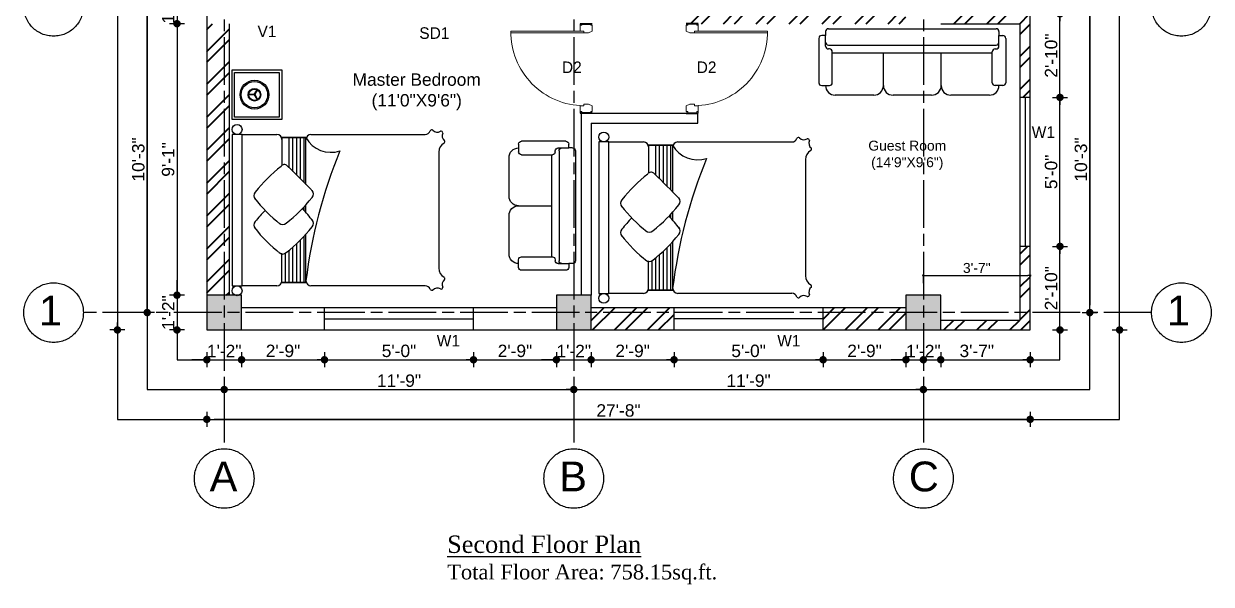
# Model space of a CAD drawing. Header units: inches. Extents: x 115570 to 265311, y 61168 to 314550.
# Drawn here: x 143746.1 to 144224.2, y 71248.5 to 71474.3 of the extents above; entities that cross this region are included whole.
import ezdxf

# ---------------------------------------------------------------- set-up
doc = ezdxf.new("R2010")
doc.units = ezdxf.units.IN
doc.header["$MEASUREMENT"] = 0
doc.linetypes.add('ACAD_ISO08W100', pattern=[36, 24, -3, 6, -3])
doc.layers.get('0').update_dxf_attribs({"lineweight": 25})
doc.layers.add('0 wall', color=7, linetype='Continuous', lineweight=40)
doc.layers.add('hatch', color=9, linetype='Continuous', lineweight=9)
doc.layers.add('0_center line', color=4, linetype='ACAD_ISO08W100', transparency=0.5)
doc.layers.add('doors and windows', color=240, linetype='Continuous')
doc.styles.add('arial.', font='arial.ttf')
doc.styles.add('bimal', font='comic.ttf')
doc.styles.get("Standard").update_dxf_attribs({"font": 'arial.ttf'})
doc.dimstyles.new('boundary wall dimension line', dxfattribs={"dimscale": 0, "dimtxt": 4, "dimasz": 1, "dimexe": 0.5, "dimexo": 3, "dimgap": 1, "dimtad": 1, "dimdec": 0, "dimrnd": 0.25, "dimzin": 3, "dimdsep": 46, "dimlunit": 4, "dimtxsty": 'arial.', "dimblk": 'DOT', "dimcen": 3, "dimdle": 6, "dimclrd": 4, "dimclre": 256, "dimclrt": 7, "dimazin": 0, "dimtfac": 1, "dimtdec": 0, "dimtix": 1, "dimtmove": 2, "dimatfit": 3, "dimfxl": 3, "dimfxlon": 1, "dimtolj": 1, "dimtzin": 0, "dimlwd": -1, "dimlwe": -1, "dimarcsym": 0})
doc.dimstyles.new('interior dimension', dxfattribs={"dimscale": 0, "dimtxt": 5, "dimasz": 3, "dimexe": 3, "dimexo": 3, "dimgap": 1, "dimtad": 1, "dimdec": 0, "dimrnd": 0.25, "dimzin": 3, "dimdsep": 46, "dimlunit": 4, "dimtxsty": 'arial.', "dimblk": 'DOT', "dimcen": 3, "dimdle": 6, "dimclrd": 4, "dimclre": 256, "dimclrt": 7, "dimazin": 0, "dimtfac": 1, "dimtdec": 0, "dimtix": 1, "dimtmove": 2, "dimatfit": 3, "dimfxl": 3, "dimfxlon": 1, "dimtolj": 1, "dimtzin": 0, "dimlwd": -1, "dimlwe": -1, "dimarcsym": 0})

# ---------------------------------------------------------------- blocks, each defined once
blk = doc.blocks.new('d2')
at = {"layer": '0 wall'}
for p, q in [((0, 4), (0, 0)), ((30, 0), (30, 4))]:
    blk.add_line(p, q, dxfattribs=at)
at = {"layer": 'hatch', "color": 8}
for p, q in [((2.5, 4), (2.5, 27.25)), ((3, 2.75), (3, 27.25)), ((2.5, 4), (0, 4)), ((0.5, 4), (0.5, 3.5)), ((2.5, 4), (2.5, 2.75)), ((27.5, 4), (27.5, 2.75)), ((27.5, 4), (30, 4)), ((29.5, 4), (29.5, 3.5)), ((0.5, 3.5), (0, 3.5)), ((0.5, 0.5), (0, 0.5)), ((0.5, 0.5), (0.5, 0)), ((2.5, 0), (0.5, 0)), ((3, 2.75), (2.5, 2.75)), ((2.5, 0), (3, 1.25)), ((3, 2.75), (3, 1.25)), ((27, 2.75), (27.5, 2.75)), ((27, 2.75), (27, 1.25)), ((27.5, 0), (27, 1.25)), ((27.5, 0), (29.5, 0)), ((29.5, 3.5), (30, 3.5)), ((29.5, 0.5), (30, 0.5)), ((29.5, 0.5), (29.5, 0))]:
    blk.add_line(p, q, dxfattribs=at)
blk.add_arc((2.91, 2.66), 24.59, 0.2201, 90.9446, dxfattribs=at)
blk = doc.blocks.new('A$C02A636C4')
for p, q in [((0.068, 0.601), (0.029, 0.601)), ((0.068, 0.64), (0.068, 0.601)), ((0.068, 0.533), (0.068, 0.601)), ((1.203, 0.669), (0.097, 0.669)), ((1.232, 0.64), (1.232, 0.601)), ((1.232, 0.601), (1.271, 0.601)), ((1.232, 0.533), (1.232, 0.601)), ((0, 0.572), (0, 0.126)), ((0.068, 0.495), (0.068, 0.543)), ((1.203, 0.504), (0.097, 0.504)), ((1.232, 0.495), (1.232, 0.543)), ((1.3, 0.572), (1.3, 0.126)), ((0.107, 0.466), (0.097, 0.466)), ((0.136, 0.126), (0.136, 0.436)), ((1.164, 0.427), (0.136, 0.427)), ((0.65, 0.097), (0.65, 0.427)), ((1.164, 0.126), (1.164, 0.436)), ((1.193, 0.466), (1.203, 0.466)), ((0.029, 0.097), (0.107, 0.097)), ((0.165, 0), (0.553, 0)), ((0.747, 0), (1.135, 0)), ((1.271, 0.097), (1.193, 0.097))]:
    blk.add_line(p, q)
for centre, radius, start, end in [((0.029, 0.572), 0.0291, 90, 180), ((0.097, 0.64), 0.0291, 90, 180), ((1.203, 0.64), 0.0291, 0, 90), ((1.271, 0.572), 0.0291, 0, 90), ((0.097, 0.533), 0.0291, 180, 270), ((0.097, 0.495), 0.0291, 180, 270), ((1.203, 0.533), 0.0291, 270, 0), ((1.203, 0.495), 0.0291, 270, 0), ((0.107, 0.436), 0.0291, 0, 90), ((1.193, 0.436), 0.0291, 90, 180), ((0.029, 0.126), 0.0291, 180, 270), ((0.107, 0.126), 0.0291, 270, 0), ((1.193, 0.126), 0.0291, 180, 270), ((1.271, 0.126), 0.0291, 270, 0), ((0.165, 0.097), 0.097, 180, 270), ((0.553, 0.097), 0.097, 270, 0), ((0.747, 0.097), 0.097, 180, 270), ((1.135, 0.097), 0.097, 270, 0)]:
    blk.add_arc(centre, radius, start, end)
blk = doc.blocks.new('_Dot')
at = {"color": 0, "linetype": 'ByBlock', "lineweight": -2}
blk.add_line((-0.5, 0), (-1, 0), dxfattribs=at)
at = {"color": 0, "linetype": 'ByBlock', "const_width": 0.5}
blk.add_lwpolyline([(-0.25, 0, 1), (0.25, 0, 1)], format="xyb", close=True, dxfattribs=at)
blk = doc.blocks.new('*D175')
at = {"transparency": 16777216}
for p, q in [((143819.82, 71341.93), (143819.82, 71335.93)), ((143833.82, 71341.93), (143833.82, 71335.93))]:
    blk.add_line(p, q, dxfattribs=at)
at = {"color": 4, "transparency": 16777216}
for p, q in [((143816.82, 71338.93), (143813.82, 71338.93)), ((143819.82, 71338.93), (143833.82, 71338.93)), ((143836.82, 71338.93), (143839.82, 71338.93))]:
    blk.add_line(p, q, dxfattribs=at)
at = {"layer": 'Defpoints', "color": 0, "transparency": 16777216}
for p in [(143819.82, 71350.93), (143833.82, 71350.92), (143833.82, 71338.93)]:
    blk.add_point(p, dxfattribs=at)
at = {"color": 4, "transparency": 16777216, "xscale": 3, "yscale": 3, "zscale": 3}
blk.add_blockref('_Dot', (143819.82, 71338.93), dxfattribs=at)
at = {"color": 4, "transparency": 16777216, "xscale": 3, "yscale": 3, "zscale": 3, "rotation": 180}
blk.add_blockref('_Dot', (143833.82, 71338.93), dxfattribs=at)
at = {"color": 7, "transparency": 16777216, "insert": (143826.82, 71342.44), "char_height": 5, "attachment_point": 5, "style": 'arial.'}
blk.add_mtext('\\A1;1\'-2"', dxfattribs=at)
blk = doc.blocks.new('*D176')
at = {"transparency": 16777216}
for p, q in [((143833.82, 71341.93), (143833.82, 71335.93)), ((143867.19, 71341.93), (143867.19, 71335.93))]:
    blk.add_line(p, q, dxfattribs=at)
at = {"color": 4, "transparency": 16777216}
blk.add_line((143836.82, 71338.93), (143864.19, 71338.93), dxfattribs=at)
at = {"layer": 'Defpoints', "color": 0, "transparency": 16777216}
for p in [(143833.82, 71350.92), (143867.19, 71350.92), (143867.19, 71338.93)]:
    blk.add_point(p, dxfattribs=at)
at = {"color": 4, "transparency": 16777216, "xscale": 3, "yscale": 3, "zscale": 3, "rotation": 180}
blk.add_blockref('_Dot', (143833.82, 71338.93), dxfattribs=at)
at = {"color": 4, "transparency": 16777216, "xscale": 3, "yscale": 3, "zscale": 3}
blk.add_blockref('_Dot', (143867.19, 71338.93), dxfattribs=at)
at = {"color": 7, "transparency": 16777216, "insert": (143850.5, 71342.48), "char_height": 5, "attachment_point": 5, "style": 'arial.'}
blk.add_mtext('\\A1;2\'-9"', dxfattribs=at)
blk = doc.blocks.new('*D177')
at = {"transparency": 16777216}
for p, q in [((143867.19, 71341.93), (143867.19, 71335.93)), ((143927.19, 71341.93), (143927.19, 71335.93))]:
    blk.add_line(p, q, dxfattribs=at)
at = {"color": 4, "transparency": 16777216}
blk.add_line((143870.19, 71338.93), (143924.19, 71338.93), dxfattribs=at)
at = {"layer": 'Defpoints', "color": 0, "transparency": 16777216}
for p in [(143867.19, 71350.92), (143927.19, 71350.92), (143927.19, 71338.93)]:
    blk.add_point(p, dxfattribs=at)
at = {"color": 4, "transparency": 16777216, "xscale": 3, "yscale": 3, "zscale": 3, "rotation": 180}
blk.add_blockref('_Dot', (143867.19, 71338.93), dxfattribs=at)
at = {"color": 4, "transparency": 16777216, "xscale": 3, "yscale": 3, "zscale": 3}
blk.add_blockref('_Dot', (143927.19, 71338.93), dxfattribs=at)
at = {"color": 7, "transparency": 16777216, "insert": (143897.19, 71342.48), "char_height": 5, "attachment_point": 5, "style": 'arial.'}
blk.add_mtext('\\A1;5\'-0"', dxfattribs=at)
blk = doc.blocks.new('*D178')
at = {"transparency": 16777216}
for p, q in [((143927.19, 71341.93), (143927.19, 71335.93)), ((143960.56, 71341.93), (143960.56, 71335.93))]:
    blk.add_line(p, q, dxfattribs=at)
at = {"color": 4, "transparency": 16777216}
blk.add_line((143930.19, 71338.93), (143957.56, 71338.93), dxfattribs=at)
at = {"layer": 'Defpoints', "color": 0, "transparency": 16777216}
for p in [(143927.19, 71350.92), (143960.56, 71350.93), (143960.56, 71338.93)]:
    blk.add_point(p, dxfattribs=at)
at = {"color": 4, "transparency": 16777216, "xscale": 3, "yscale": 3, "zscale": 3, "rotation": 180}
blk.add_blockref('_Dot', (143927.19, 71338.93), dxfattribs=at)
at = {"color": 4, "transparency": 16777216, "xscale": 3, "yscale": 3, "zscale": 3}
blk.add_blockref('_Dot', (143960.56, 71338.93), dxfattribs=at)
at = {"color": 7, "transparency": 16777216, "insert": (143943.88, 71342.48), "char_height": 5, "attachment_point": 5, "style": 'arial.'}
blk.add_mtext('\\A1;2\'-9"', dxfattribs=at)
blk = doc.blocks.new('*D179')
at = {"transparency": 16777216}
for p, q in [((143960.56, 71341.93), (143960.56, 71335.93)), ((143974.56, 71341.93), (143974.56, 71335.93))]:
    blk.add_line(p, q, dxfattribs=at)
at = {"color": 4, "transparency": 16777216}
for p, q in [((143957.56, 71338.93), (143954.56, 71338.93)), ((143960.56, 71338.93), (143974.56, 71338.93)), ((143977.56, 71338.93), (143980.56, 71338.93))]:
    blk.add_line(p, q, dxfattribs=at)
at = {"layer": 'Defpoints', "color": 0, "transparency": 16777216}
for p in [(143960.56, 71350.93), (143974.56, 71350.93), (143974.56, 71338.93)]:
    blk.add_point(p, dxfattribs=at)
at = {"color": 4, "transparency": 16777216, "xscale": 3, "yscale": 3, "zscale": 3}
blk.add_blockref('_Dot', (143960.56, 71338.93), dxfattribs=at)
at = {"color": 4, "transparency": 16777216, "xscale": 3, "yscale": 3, "zscale": 3, "rotation": 180}
blk.add_blockref('_Dot', (143974.56, 71338.93), dxfattribs=at)
at = {"color": 7, "transparency": 16777216, "insert": (143967.56, 71342.44), "char_height": 5, "attachment_point": 5, "style": 'arial.'}
blk.add_mtext('\\A1;1\'-2"', dxfattribs=at)
blk = doc.blocks.new('*D180')
at = {"transparency": 16777216}
for p, q in [((143974.56, 71341.93), (143974.56, 71335.93)), ((144007.94, 71341.93), (144007.94, 71335.93))]:
    blk.add_line(p, q, dxfattribs=at)
at = {"color": 4, "transparency": 16777216}
blk.add_line((143977.56, 71338.93), (144004.94, 71338.93), dxfattribs=at)
at = {"layer": 'Defpoints', "color": 0, "transparency": 16777216}
for p in [(143974.56, 71350.93), (144007.94, 71350.92), (144007.94, 71338.93)]:
    blk.add_point(p, dxfattribs=at)
at = {"color": 4, "transparency": 16777216, "xscale": 3, "yscale": 3, "zscale": 3, "rotation": 180}
blk.add_blockref('_Dot', (143974.56, 71338.93), dxfattribs=at)
at = {"color": 4, "transparency": 16777216, "xscale": 3, "yscale": 3, "zscale": 3}
blk.add_blockref('_Dot', (144007.94, 71338.93), dxfattribs=at)
at = {"color": 7, "transparency": 16777216, "insert": (143991.25, 71342.48), "char_height": 5, "attachment_point": 5, "style": 'arial.'}
blk.add_mtext('\\A1;2\'-9"', dxfattribs=at)
blk = doc.blocks.new('*D181')
at = {"transparency": 16777216}
for p, q in [((144007.94, 71341.93), (144007.94, 71335.93)), ((144067.94, 71341.93), (144067.94, 71335.93))]:
    blk.add_line(p, q, dxfattribs=at)
at = {"color": 4, "transparency": 16777216}
blk.add_line((144010.94, 71338.93), (144064.94, 71338.93), dxfattribs=at)
at = {"layer": 'Defpoints', "color": 0, "transparency": 16777216}
for p in [(144007.94, 71350.92), (144067.94, 71350.92), (144067.94, 71338.93)]:
    blk.add_point(p, dxfattribs=at)
at = {"color": 4, "transparency": 16777216, "xscale": 3, "yscale": 3, "zscale": 3, "rotation": 180}
blk.add_blockref('_Dot', (144007.94, 71338.93), dxfattribs=at)
at = {"color": 4, "transparency": 16777216, "xscale": 3, "yscale": 3, "zscale": 3}
blk.add_blockref('_Dot', (144067.94, 71338.93), dxfattribs=at)
at = {"color": 7, "transparency": 16777216, "insert": (144037.94, 71342.48), "char_height": 5, "attachment_point": 5, "style": 'arial.'}
blk.add_mtext('\\A1;5\'-0"', dxfattribs=at)
blk = doc.blocks.new('*D182')
at = {"transparency": 16777216}
for p, q in [((144067.94, 71341.93), (144067.94, 71335.93)), ((144101.31, 71341.93), (144101.31, 71335.93))]:
    blk.add_line(p, q, dxfattribs=at)
at = {"color": 4, "transparency": 16777216}
blk.add_line((144070.94, 71338.93), (144098.31, 71338.93), dxfattribs=at)
at = {"layer": 'Defpoints', "color": 0, "transparency": 16777216}
for p in [(144067.94, 71350.92), (144101.31, 71350.92), (144101.31, 71338.93)]:
    blk.add_point(p, dxfattribs=at)
at = {"color": 4, "transparency": 16777216, "xscale": 3, "yscale": 3, "zscale": 3, "rotation": 180}
blk.add_blockref('_Dot', (144067.94, 71338.93), dxfattribs=at)
at = {"color": 4, "transparency": 16777216, "xscale": 3, "yscale": 3, "zscale": 3}
blk.add_blockref('_Dot', (144101.31, 71338.93), dxfattribs=at)
at = {"color": 7, "transparency": 16777216, "insert": (144084.63, 71342.48), "char_height": 5, "attachment_point": 5, "style": 'arial.'}
blk.add_mtext('\\A1;2\'-9"', dxfattribs=at)
blk = doc.blocks.new('*D183')
at = {"transparency": 16777216}
for p, q in [((144101.31, 71341.93), (144101.31, 71335.93)), ((144115.31, 71341.93), (144115.31, 71335.93))]:
    blk.add_line(p, q, dxfattribs=at)
at = {"color": 4, "transparency": 16777216}
for p, q in [((144098.31, 71338.93), (144095.31, 71338.93)), ((144101.31, 71338.93), (144115.31, 71338.93)), ((144118.31, 71338.93), (144121.31, 71338.93))]:
    blk.add_line(p, q, dxfattribs=at)
at = {"layer": 'Defpoints', "color": 0, "transparency": 16777216}
for p in [(144101.31, 71350.92), (144115.31, 71350.92), (144115.31, 71338.93)]:
    blk.add_point(p, dxfattribs=at)
at = {"color": 4, "transparency": 16777216, "xscale": 3, "yscale": 3, "zscale": 3}
blk.add_blockref('_Dot', (144101.31, 71338.93), dxfattribs=at)
at = {"color": 4, "transparency": 16777216, "xscale": 3, "yscale": 3, "zscale": 3, "rotation": 180}
blk.add_blockref('_Dot', (144115.31, 71338.93), dxfattribs=at)
at = {"color": 7, "transparency": 16777216, "insert": (144108.31, 71342.44), "char_height": 5, "attachment_point": 5, "style": 'arial.'}
blk.add_mtext('\\A1;1\'-2"', dxfattribs=at)
blk = doc.blocks.new('*D184')
at = {"transparency": 16777216}
for p, q in [((144108.31, 71341.93), (144108.31, 71335.93)), ((144151.31, 71341.93), (144151.31, 71335.93))]:
    blk.add_line(p, q, dxfattribs=at)
at = {"color": 4, "transparency": 16777216}
blk.add_line((144111.31, 71338.93), (144148.31, 71338.93), dxfattribs=at)
at = {"layer": 'Defpoints', "color": 0, "transparency": 16777216}
for p in [(144108.31, 71350.92), (144151.31, 71350.92), (144151.31, 71338.93)]:
    blk.add_point(p, dxfattribs=at)
at = {"color": 4, "transparency": 16777216, "xscale": 3, "yscale": 3, "zscale": 3, "rotation": 180}
blk.add_blockref('_Dot', (144108.31, 71338.93), dxfattribs=at)
at = {"color": 4, "transparency": 16777216, "xscale": 3, "yscale": 3, "zscale": 3}
blk.add_blockref('_Dot', (144151.31, 71338.93), dxfattribs=at)
at = {"color": 7, "transparency": 16777216, "insert": (144129.81, 71342.48), "char_height": 5, "attachment_point": 5, "style": 'arial.'}
blk.add_mtext('\\A1;3\'-7"', dxfattribs=at)
blk = doc.blocks.new('*D185')
at = {"transparency": 16777216}
for p, q in [((143826.82, 71329.93), (143826.82, 71323.93)), ((143967.56, 71329.93), (143967.56, 71323.93))]:
    blk.add_line(p, q, dxfattribs=at)
at = {"color": 4, "transparency": 16777216}
blk.add_line((143829.82, 71326.93), (143964.56, 71326.93), dxfattribs=at)
at = {"layer": 'Defpoints', "color": 0, "transparency": 16777216}
for p in [(143826.82, 71350.93), (143967.56, 71350.93), (143967.56, 71326.93)]:
    blk.add_point(p, dxfattribs=at)
at = {"color": 4, "transparency": 16777216, "xscale": 3, "yscale": 3, "zscale": 3, "rotation": 180}
blk.add_blockref('_Dot', (143826.82, 71326.93), dxfattribs=at)
at = {"color": 4, "transparency": 16777216, "xscale": 3, "yscale": 3, "zscale": 3}
blk.add_blockref('_Dot', (143967.56, 71326.93), dxfattribs=at)
at = {"color": 7, "transparency": 16777216, "insert": (143897.19, 71330.48), "char_height": 5, "attachment_point": 5, "style": 'arial.'}
blk.add_mtext('\\A1;11\'-9"', dxfattribs=at)
blk = doc.blocks.new('*D186')
at = {"transparency": 16777216}
for p, q in [((143967.56, 71329.93), (143967.56, 71323.93)), ((144108.31, 71329.93), (144108.31, 71323.93))]:
    blk.add_line(p, q, dxfattribs=at)
at = {"color": 4, "transparency": 16777216}
blk.add_line((143970.56, 71326.93), (144105.31, 71326.93), dxfattribs=at)
at = {"layer": 'Defpoints', "color": 0, "transparency": 16777216}
for p in [(143967.56, 71350.93), (144108.31, 71350.92), (144108.31, 71326.93)]:
    blk.add_point(p, dxfattribs=at)
at = {"color": 4, "transparency": 16777216, "xscale": 3, "yscale": 3, "zscale": 3, "rotation": 180}
blk.add_blockref('_Dot', (143967.56, 71326.93), dxfattribs=at)
at = {"color": 4, "transparency": 16777216, "xscale": 3, "yscale": 3, "zscale": 3}
blk.add_blockref('_Dot', (144108.31, 71326.93), dxfattribs=at)
at = {"color": 7, "transparency": 16777216, "insert": (144037.94, 71330.48), "char_height": 5, "attachment_point": 5, "style": 'arial.'}
blk.add_mtext('\\A1;11\'-9"', dxfattribs=at)
blk = doc.blocks.new('*D187')
at = {"transparency": 16777216}
for p, q in [((143819.82, 71317.93), (143819.82, 71311.93)), ((144151.31, 71317.93), (144151.31, 71311.93))]:
    blk.add_line(p, q, dxfattribs=at)
at = {"color": 4, "transparency": 16777216}
blk.add_line((144148.31, 71314.93), (143822.82, 71314.93), dxfattribs=at)
at = {"layer": 'Defpoints', "color": 0, "transparency": 16777216}
for p in [(143819.82, 71350.93), (144151.31, 71350.92), (143819.82, 71314.93)]:
    blk.add_point(p, dxfattribs=at)
at = {"color": 4, "transparency": 16777216, "xscale": 3, "yscale": 3, "zscale": 3, "rotation": 180}
blk.add_blockref('_Dot', (143819.82, 71314.93), dxfattribs=at)
at = {"color": 4, "transparency": 16777216, "xscale": 3, "yscale": 3, "zscale": 3}
blk.add_blockref('_Dot', (144151.31, 71314.93), dxfattribs=at)
at = {"color": 7, "transparency": 16777216, "insert": (143985.57, 71318.48), "char_height": 5, "attachment_point": 5, "style": 'arial.'}
blk.add_mtext('\\A1;27\'-8"', dxfattribs=at)
blk = doc.blocks.new('*D188')
at = {"transparency": 16777216}
for p, q in [((144160.31, 71384.59), (144166.31, 71384.59)), ((144160.31, 71350.92), (144166.31, 71350.92))]:
    blk.add_line(p, q, dxfattribs=at)
at = {"color": 4, "transparency": 16777216}
blk.add_line((144163.31, 71353.92), (144163.31, 71381.59), dxfattribs=at)
at = {"layer": 'Defpoints', "color": 0, "transparency": 16777216}
for p in [(144151.31, 71384.59), (144163.31, 71384.59), (144151.31, 71350.92)]:
    blk.add_point(p, dxfattribs=at)
at = {"color": 4, "transparency": 16777216, "xscale": 3, "yscale": 3, "zscale": 3}
for p, rotation in [((144163.31, 71384.59), 90), ((144163.31, 71350.92), 270)]:
    blk.add_blockref('_Dot', p, dxfattribs=dict(at, rotation=rotation))
at = {"color": 7, "transparency": 16777216, "insert": (144159.76, 71367.75), "char_height": 5, "attachment_point": 5, "rotation": 90, "style": 'arial.'}
blk.add_mtext('\\A1;2\'-10"', dxfattribs=at)
blk = doc.blocks.new('*D189')
at = {"transparency": 16777216}
for p, q in [((144160.31, 71444.59), (144166.31, 71444.59)), ((144160.31, 71384.59), (144166.31, 71384.59))]:
    blk.add_line(p, q, dxfattribs=at)
at = {"color": 4, "transparency": 16777216}
blk.add_line((144163.31, 71387.59), (144163.31, 71441.59), dxfattribs=at)
at = {"layer": 'Defpoints', "color": 0, "transparency": 16777216}
for p in [(144151.31, 71444.59), (144163.31, 71444.59), (144151.31, 71384.59)]:
    blk.add_point(p, dxfattribs=at)
at = {"color": 4, "transparency": 16777216, "xscale": 3, "yscale": 3, "zscale": 3}
for p, rotation in [((144163.31, 71444.59), 90), ((144163.31, 71384.59), 270)]:
    blk.add_blockref('_Dot', p, dxfattribs=dict(at, rotation=rotation))
at = {"color": 7, "transparency": 16777216, "insert": (144159.76, 71414.59), "char_height": 5, "attachment_point": 5, "rotation": 90, "style": 'arial.'}
blk.add_mtext('\\A1;5\'-0"', dxfattribs=at)
blk = doc.blocks.new('*D190')
at = {"transparency": 16777216}
for p, q in [((144160.31, 71478.25), (144166.31, 71478.25)), ((144160.31, 71444.59), (144166.31, 71444.59))]:
    blk.add_line(p, q, dxfattribs=at)
at = {"color": 4, "transparency": 16777216}
blk.add_line((144163.31, 71447.59), (144163.31, 71475.25), dxfattribs=at)
at = {"layer": 'Defpoints', "color": 0, "transparency": 16777216}
for p in [(144151.31, 71478.25), (144163.31, 71478.25), (144151.31, 71444.59)]:
    blk.add_point(p, dxfattribs=at)
at = {"color": 4, "transparency": 16777216, "xscale": 3, "yscale": 3, "zscale": 3}
for p, rotation in [((144163.31, 71478.25), 90), ((144163.31, 71444.59), 270)]:
    blk.add_blockref('_Dot', p, dxfattribs=dict(at, rotation=rotation))
at = {"color": 7, "transparency": 16777216, "insert": (144159.76, 71461.42), "char_height": 5, "attachment_point": 5, "rotation": 90, "style": 'arial.'}
blk.add_mtext('\\A1;2\'-10"', dxfattribs=at)
blk = doc.blocks.new('*D197')
at = {"transparency": 16777216}
for p, q in [((144172.31, 71481.26), (144178.31, 71481.26)), ((144172.31, 71357.92), (144178.31, 71357.92))]:
    blk.add_line(p, q, dxfattribs=at)
at = {"color": 4, "transparency": 16777216}
blk.add_line((144175.31, 71478.26), (144175.31, 71360.92), dxfattribs=at)
at = {"layer": 'Defpoints', "color": 0, "transparency": 16777216}
for p in [(144115.31, 71481.26), (144115.31, 71357.92), (144175.31, 71357.92)]:
    blk.add_point(p, dxfattribs=at)
at = {"color": 4, "transparency": 16777216, "xscale": 3, "yscale": 3, "zscale": 3}
for p, rotation in [((144175.31, 71481.26), 90), ((144175.31, 71357.92), 270)]:
    blk.add_blockref('_Dot', p, dxfattribs=dict(at, rotation=rotation))
at = {"color": 7, "transparency": 16777216, "insert": (144171.76, 71419.59), "char_height": 5, "attachment_point": 5, "rotation": 90, "style": 'arial.'}
blk.add_mtext('\\A1;10\'-3"', dxfattribs=at)
blk = doc.blocks.new('*D198')
at = {"transparency": 16777216}
for p, q in [((144184.31, 71680.26), (144190.31, 71680.26)), ((144184.31, 71350.92), (144190.31, 71350.92))]:
    blk.add_line(p, q, dxfattribs=at)
at = {"color": 4, "transparency": 16777216}
blk.add_line((144187.31, 71353.92), (144187.31, 71677.26), dxfattribs=at)
at = {"layer": 'Defpoints', "color": 0, "transparency": 16777216}
for p in [(144151.31, 71680.26), (144187.31, 71680.26), (144151.31, 71350.92)]:
    blk.add_point(p, dxfattribs=at)
at = {"color": 4, "transparency": 16777216, "xscale": 3, "yscale": 3, "zscale": 3}
for p, rotation in [((144187.31, 71680.26), 90), ((144187.31, 71350.92), 270)]:
    blk.add_blockref('_Dot', p, dxfattribs=dict(at, rotation=rotation))
at = {"color": 7, "transparency": 16777216, "insert": (144183.76, 71515.59), "char_height": 5, "attachment_point": 5, "rotation": 90, "style": 'arial.'}
blk.add_mtext('\\A1;27\'-5"', dxfattribs=at)
blk = doc.blocks.new('*D214')
at = {"color": 4, "transparency": 16777216}
for p, q in [((143807.82, 71491.26), (143807.82, 71494.26)), ((143807.82, 71488.26), (143807.82, 71474.26)), ((143807.82, 71471.26), (143807.82, 71468.26))]:
    blk.add_line(p, q, dxfattribs=at)
at = {"transparency": 16777216}
for p, q in [((143810.82, 71488.26), (143804.82, 71488.26)), ((143810.82, 71474.26), (143804.82, 71474.26))]:
    blk.add_line(p, q, dxfattribs=at)
at = {"layer": 'Defpoints', "color": 0, "transparency": 16777216}
for p in [(143819.82, 71488.26), (143807.82, 71474.26), (143819.82, 71474.26)]:
    blk.add_point(p, dxfattribs=at)
at = {"color": 4, "transparency": 16777216, "xscale": 3, "yscale": 3, "zscale": 3}
for p, rotation in [((143807.82, 71488.26), 270), ((143807.82, 71474.26), 90)]:
    blk.add_blockref('_Dot', p, dxfattribs=dict(at, rotation=rotation))
at = {"color": 7, "transparency": 16777216, "insert": (143804.31, 71481.26), "char_height": 5, "attachment_point": 5, "rotation": 90, "style": 'arial.'}
blk.add_mtext('\\A1;1\'-2"', dxfattribs=at)
blk = doc.blocks.new('*D215')
at = {"transparency": 16777216}
for p, q in [((143810.82, 71474.26), (143804.82, 71474.26)), ((143810.82, 71364.93), (143804.82, 71364.93))]:
    blk.add_line(p, q, dxfattribs=at)
at = {"color": 4, "transparency": 16777216}
blk.add_line((143807.82, 71471.26), (143807.82, 71367.93), dxfattribs=at)
at = {"layer": 'Defpoints', "color": 0, "transparency": 16777216}
for p in [(143819.82, 71474.26), (143807.82, 71364.93), (143819.82, 71364.93)]:
    blk.add_point(p, dxfattribs=at)
at = {"color": 4, "transparency": 16777216, "xscale": 3, "yscale": 3, "zscale": 3}
for p, rotation in [((143807.82, 71474.26), 90), ((143807.82, 71364.93), 270)]:
    blk.add_blockref('_Dot', p, dxfattribs=dict(at, rotation=rotation))
at = {"color": 7, "transparency": 16777216, "insert": (143804.26, 71419.59), "char_height": 5, "attachment_point": 5, "rotation": 90, "style": 'arial.'}
blk.add_mtext('\\A1;9\'-1"', dxfattribs=at)
blk = doc.blocks.new('*D216')
at = {"color": 4, "transparency": 16777216}
for p, q in [((143807.82, 71367.93), (143807.82, 71370.93)), ((143807.82, 71364.93), (143807.82, 71350.93)), ((143807.82, 71347.93), (143807.82, 71344.93))]:
    blk.add_line(p, q, dxfattribs=at)
at = {"transparency": 16777216}
for p, q in [((143810.82, 71364.93), (143804.82, 71364.93)), ((143810.82, 71350.93), (143804.82, 71350.93))]:
    blk.add_line(p, q, dxfattribs=at)
at = {"layer": 'Defpoints', "color": 0, "transparency": 16777216}
for p in [(143819.82, 71364.93), (143807.82, 71350.93), (143819.82, 71350.93)]:
    blk.add_point(p, dxfattribs=at)
at = {"color": 4, "transparency": 16777216, "xscale": 3, "yscale": 3, "zscale": 3}
for p, rotation in [((143807.82, 71364.93), 270), ((143807.82, 71350.93), 90)]:
    blk.add_blockref('_Dot', p, dxfattribs=dict(at, rotation=rotation))
at = {"color": 7, "transparency": 16777216, "insert": (143804.31, 71357.93), "char_height": 5, "attachment_point": 5, "rotation": 90, "style": 'arial.'}
blk.add_mtext('\\A1;1\'-2"', dxfattribs=at)
blk = doc.blocks.new('*D217')
at = {"transparency": 16777216}
for p, q in [((143798.82, 71481.26), (143792.82, 71481.26)), ((143798.82, 71357.93), (143792.82, 71357.93))]:
    blk.add_line(p, q, dxfattribs=at)
at = {"color": 4, "transparency": 16777216}
blk.add_line((143795.82, 71360.93), (143795.82, 71478.26), dxfattribs=at)
at = {"layer": 'Defpoints', "color": 0, "transparency": 16777216}
for p in [(143795.82, 71481.26), (143819.82, 71481.26), (143819.82, 71357.93)]:
    blk.add_point(p, dxfattribs=at)
at = {"color": 4, "transparency": 16777216, "xscale": 3, "yscale": 3, "zscale": 3}
for p, rotation in [((143795.82, 71481.26), 90), ((143795.82, 71357.93), 270)]:
    blk.add_blockref('_Dot', p, dxfattribs=dict(at, rotation=rotation))
at = {"color": 7, "transparency": 16777216, "insert": (143792.26, 71419.59), "char_height": 5, "attachment_point": 5, "rotation": 90, "style": 'arial.'}
blk.add_mtext('\\A1;10\'-3"', dxfattribs=at)
blk = doc.blocks.new('*D220')
at = {"transparency": 16777216}
for p, q in [((143786.82, 71680.26), (143780.82, 71680.26)), ((143786.82, 71350.93), (143780.82, 71350.93))]:
    blk.add_line(p, q, dxfattribs=at)
at = {"color": 4, "transparency": 16777216}
blk.add_line((143783.82, 71677.26), (143783.82, 71353.93), dxfattribs=at)
at = {"layer": 'Defpoints', "color": 0, "transparency": 16777216}
for p in [(143819.82, 71680.26), (143783.82, 71350.93), (143819.82, 71350.93)]:
    blk.add_point(p, dxfattribs=at)
at = {"color": 4, "transparency": 16777216, "xscale": 3, "yscale": 3, "zscale": 3}
for p, rotation in [((143783.82, 71680.26), 90), ((143783.82, 71350.93), 270)]:
    blk.add_blockref('_Dot', p, dxfattribs=dict(at, rotation=rotation))
at = {"color": 7, "transparency": 16777216, "insert": (143780.26, 71515.59), "char_height": 5, "attachment_point": 5, "rotation": 90, "style": 'arial.'}
blk.add_mtext('\\A1;27\'-5"', dxfattribs=at)
blk = doc.blocks.new('*D457')
at = {"transparency": 16777216}
for p, q in [((144108.31, 71369.84), (144108.31, 71373.34)), ((144151.31, 71369.84), (144151.31, 71373.34))]:
    blk.add_line(p, q, dxfattribs=at)
at = {"color": 4, "transparency": 16777216}
blk.add_line((144109.31, 71372.84), (144150.31, 71372.84), dxfattribs=at)
at = {"layer": 'Defpoints', "color": 0, "transparency": 16777216}
for p in [(144151.31, 71372.84), (144108.31, 71357.92), (144151.31, 71357.92)]:
    blk.add_point(p, dxfattribs=at)
at = {"color": 4, "transparency": 16777216, "rotation": 180}
blk.add_blockref('_Dot', (144108.31, 71372.84), dxfattribs=at)
at = {"color": 4, "transparency": 16777216}
blk.add_blockref('_Dot', (144151.31, 71372.84), dxfattribs=at)
at = {"color": 7, "transparency": 16777216, "insert": (144129.81, 71375.89), "char_height": 4, "attachment_point": 5, "style": 'arial.'}
blk.add_mtext('\\A1;3\'-7"', dxfattribs=at)

msp = doc.modelspace()

# ---------------------------------------------------------------- hatches: boundary and pattern name
h = msp.add_hatch(color=256)
h.dxf.hatch_style = 1
h.paths.add_polyline_path([(143833.82, 71364.93), (143819.82, 71364.93), (143819.82, 71350.93), (143833.82, 71350.93)])
h = msp.add_hatch(color=256)
h.dxf.hatch_style = 1
h.paths.add_polyline_path([(143974.56, 71364.93), (143960.56, 71364.93), (143960.56, 71350.93), (143974.56, 71350.93)])
h = msp.add_hatch(color=256)
h.dxf.hatch_style = 1
h.paths.add_polyline_path([(144115.31, 71364.92), (144101.31, 71364.92), (144101.31, 71350.92), (144115.31, 71350.92)])
at = {"layer": '0 wall', "transparency": 33554585}
h = msp.add_hatch(dxfattribs=at)
h.set_pattern_fill('ANSI32', color=256, scale=25)
h.set_pattern_definition([(45, (36566.245, 36904.559), (-6.6291261, 6.6291261), []), (45, (36570.664, 36904.559), (-6.6291261, 6.6291261), [])])
h.paths.add_polyline_path([(143828.82, 71474.26), (143819.82, 71474.26), (143819.82, 71364.93), (143828.82, 71364.93)])
h.paths.add_polyline_path([(143828.82, 71570.26), (143819.82, 71570.26), (143819.82, 71488.26), (143828.82, 71488.26)])
h.paths.add_polyline_path([(144027.84, 71444.13), (144059.24, 71444.13), (144059.24, 71454.44), (144027.84, 71454.44)], flags=9)
h.paths.add_polyline_path([(143892.49, 71491.7), (143972.26, 71491.7), (143972.26, 71510.42), (143892.49, 71510.42)], flags=9)
h.paths.add_polyline_path([(143907.51, 71464.86), (143918.99, 71464.86), (143918.99, 71476.21), (143907.51, 71476.21)], flags=9)
h.paths.add_polyline_path([(143973.65, 71527.5), (143984.13, 71527.5), (143984.13, 71538.85), (143973.65, 71538.85)], flags=9)
h.paths.add_polyline_path([(143839.97, 71465.55), (143849.42, 71465.55), (143849.42, 71476.89), (143839.97, 71476.89)], flags=9)
h.paths.add_polyline_path([(143961.67, 71550.16), (143972.61, 71550.16), (143972.61, 71561.51), (143961.67, 71561.51)], flags=9)
h.paths.add_polyline_path([(143961.46, 71451.09), (143972.4, 71451.09), (143972.4, 71462.43), (143961.46, 71462.43)], flags=9)
h.paths.add_polyline_path([(143874.69, 71478.7), (143885.64, 71478.7), (143885.64, 71490.05), (143874.69, 71490.05)], flags=9)
h.paths.add_polyline_path([(144005.76, 71671.64), (144018.46, 71671.64), (144018.46, 71682.99), (144005.76, 71682.99)], flags=9)
h.paths.add_polyline_path([(143964.81, 71599.37), (143981.24, 71599.37), (143981.24, 71615.86), (143964.81, 71615.86)], flags=9)
at = {"layer": '0 wall', "transparency": 33554625}
h = msp.add_hatch(dxfattribs=at)
h.set_pattern_fill('ANSI32', color=256, scale=25)
h.set_pattern_definition([(45, (35861.534, 36904.559), (-6.6291261, 6.6291261), []), (45, (35865.954, 36904.559), (-6.6291261, 6.6291261), [])])
h.paths.add_polyline_path([(144151.31, 71384.59), (144147.31, 71384.59), (144147.31, 71354.92), (144115.31, 71354.92), (144115.31, 71350.92), (144151.31, 71350.92)])
h.paths.add_polyline_path([(144101.31, 71359.92), (144067.94, 71359.92), (144067.94, 71350.92), (144101.31, 71350.92)])
h.paths.add_polyline_path([(144007.94, 71359.92), (143974.56, 71359.92), (143974.56, 71350.92), (144007.94, 71350.92)])
h.paths.add_polyline_path([(144151.31, 71478.25), (144115.31, 71478.25), (144115.31, 71474.25), (144147.31, 71474.25), (144147.31, 71444.59), (144151.31, 71444.59)])
h.paths.add_polyline_path([(144101.31, 71478.26), (144013.57, 71478.26), (144013.57, 71474.26), (144017.64, 71474.26), (144101.31, 71474.26)])

# ---------------------------------------------------------------- linework, layer by layer
at = {"transparency": 33554687}
for p, q in [((144151.31, 71350.92), (144151.31, 71478.25)), ((144115.31, 71474.25), (144147.31, 71474.25)), ((144147.31, 71354.92), (144147.31, 71474.25)), ((144115.31, 71354.92), (144147.31, 71354.92)), ((144115.31, 71350.92), (144151.31, 71350.92))]:
    msp.add_line(p, q, dxfattribs=at)
for p, q in [((143819.82, 71474.25), (143819.82, 71364.92)), ((143828.82, 71474.25), (143828.82, 71364.92)), ((144068.93, 71471.08), (144068.93, 71469.53)), ((144070.09, 71472.25), (144137.6, 71472.25)), ((144138.76, 71471.08), (144138.76, 71469.53)), ((144066.22, 71468.37), (144066.22, 71450.52)), ((144068.93, 71469.53), (144067.38, 71469.53)), ((144068.93, 71466.82), (144068.93, 71469.53)), ((144068.93, 71465.27), (144068.93, 71467.2)), ((144138.76, 71466.82), (144138.76, 71469.53)), ((144138.76, 71469.53), (144140.31, 71469.53)), ((144138.76, 71465.27), (144138.76, 71467.2)), ((144141.48, 71468.37), (144141.48, 71450.52)), ((144070.09, 71465.65), (144137.6, 71465.65)), ((144070.48, 71464.1), (144070.09, 71464.1)), ((144071.65, 71450.52), (144071.65, 71462.94)), ((144071.65, 71462.55), (144136.05, 71462.55)), ((144092.21, 71449.36), (144092.21, 71462.55)), ((144115.48, 71449.36), (144115.48, 71462.55)), ((144136.05, 71450.52), (144136.05, 71462.94)), ((144137.21, 71464.1), (144137.6, 71464.1)), ((143830.01, 71435.68), (143830.01, 71455.68)), ((143830.01, 71455.68), (143850.01, 71455.68)), ((143831.01, 71436.68), (143831.01, 71454.68)), ((143831.01, 71454.68), (143849.01, 71454.68)), ((143849.01, 71454.68), (143849.01, 71436.68)), ((143850.01, 71455.68), (143850.01, 71435.68)), ((144067.38, 71449.36), (144070.48, 71449.36)), ((144140.31, 71449.36), (144137.21, 71449.36)), ((144088.33, 71445.48), (144072.81, 71445.48)), ((144111.61, 71445.48), (144096.09, 71445.48)), ((144134.88, 71445.48), (144119.36, 71445.48)), ((143970.57, 71438.26), (143970.56, 71364.93)), ((143970.57, 71438.26), (143974.57, 71438.26)), ((143974.57, 71438.26), (144017.57, 71438.26)), ((144017.57, 71434.26), (144017.57, 71438.26)), ((143850.01, 71435.68), (143830.01, 71435.68)), ((143849.01, 71436.68), (143831.01, 71436.68)), ((143974.56, 71434.26), (143974.56, 71364.93)), ((143974.57, 71434.26), (144017.57, 71434.26)), ((143834.01, 71429.68), (143830.01, 71429.68)), ((143830.01, 71429.68), (143830.01, 71368.72)), ((143834.01, 71368.72), (143834.01, 71429.68)), ((143834.01, 71409.68), (143834.01, 71429.68)), ((143834.01, 71429.68), (143848.01, 71429.68)), ((143850.01, 71427.68), (143850.01, 71428.39)), ((143850.01, 71428.39), (143859.75, 71428.39)), ((143859.75, 71428.39), (143850.01, 71428.39)), ((143850.01, 71428.39), (143850.01, 71417.12)), ((143853.01, 71416.27), (143853.01, 71428.39)), ((143854.51, 71414.81), (143854.51, 71428.39)), ((143856.01, 71413.34), (143856.01, 71428.39)), ((143857.51, 71411.84), (143857.51, 71428.39)), ((143859.01, 71410.32), (143859.01, 71428.39)), ((143859.75, 71428.39), (143859.75, 71427.68)), ((143859.75, 71409.57), (143859.75, 71428.39)), ((143861.75, 71429.68), (143907.75, 71429.68)), ((143981.64, 71426.63), (143977.64, 71426.63)), ((143977.64, 71426.63), (143977.64, 71365.67)), ((143981.64, 71365.67), (143981.64, 71426.63)), ((143981.64, 71406.63), (143981.64, 71426.63)), ((143981.64, 71426.63), (143995.64, 71426.63)), ((143997.64, 71424.63), (143997.64, 71425.35)), ((143997.64, 71425.35), (144007.38, 71425.35)), ((144007.38, 71425.35), (143997.64, 71425.35)), ((143997.64, 71425.35), (143997.64, 71414.08)), ((144000.64, 71413.23), (144000.64, 71425.35)), ((144002.14, 71411.77), (144002.14, 71425.35)), ((144003.64, 71410.29), (144003.64, 71425.35)), ((144005.14, 71408.8), (144005.14, 71425.35)), ((144006.64, 71407.28), (144006.64, 71425.35)), ((144007.38, 71425.35), (144007.38, 71424.63)), ((144007.38, 71406.53), (144007.38, 71425.35)), ((144009.38, 71426.63), (144055.38, 71426.63)), ((143913.26, 71422.59), (143913.26, 71409.68)), ((144060.89, 71419.55), (144060.89, 71406.63)), ((143834.01, 71368.72), (143834.01, 71409.68)), ((143913.26, 71409.68), (143913.26, 71375.8)), ((143981.64, 71365.67), (143981.64, 71406.63)), ((144060.89, 71406.63), (144060.89, 71372.76)), ((143859.01, 71398.97), (143859.01, 71400.55)), ((143859.75, 71398.17), (143859.75, 71401.37)), ((144006.64, 71395.93), (144006.64, 71397.51)), ((144007.38, 71395.13), (144007.38, 71398.32)), ((143859.75, 71370), (143859.75, 71389.53)), ((143856.01, 71370), (143856.01, 71385.69)), ((143857.51, 71370), (143857.51, 71387.15)), ((143859.01, 71370), (143859.01, 71388.72)), ((144006.64, 71366.96), (144006.64, 71385.68)), ((144007.38, 71366.96), (144007.38, 71386.49)), ((143850.01, 71370), (143850.01, 71381.85)), ((143851.51, 71370), (143851.51, 71381.85)), ((143853.01, 71370), (143853.01, 71383.05)), ((143854.51, 71370), (143854.51, 71384.33)), ((144000.64, 71366.96), (144000.64, 71380.01)), ((144002.14, 71366.96), (144002.14, 71381.28)), ((144003.64, 71366.96), (144003.64, 71382.65)), ((144005.14, 71366.96), (144005.14, 71384.11)), ((143997.64, 71366.96), (143997.64, 71378.8)), ((143999.14, 71366.96), (143999.14, 71378.8)), ((143850.01, 71370), (143850.01, 71370.72)), ((143859.75, 71370.72), (143859.75, 71370)), ((143830.01, 71368.72), (143834.01, 71368.72)), ((143848.01, 71368.72), (143834.01, 71368.72)), ((143849.88, 71370), (143859.75, 71370)), ((143859.75, 71370), (143850.01, 71370)), ((143907.75, 71368.72), (143861.75, 71368.72)), ((143977.64, 71365.67), (143981.64, 71365.67)), ((143995.64, 71365.67), (143981.64, 71365.67)), ((143997.51, 71366.96), (144007.38, 71366.96)), ((143997.64, 71366.96), (143997.64, 71367.67)), ((144007.38, 71366.96), (143997.64, 71366.96)), ((144007.38, 71367.67), (144007.38, 71366.96)), ((144055.38, 71365.67), (144009.38, 71365.67)), ((143833.82, 71359.92), (143960.56, 71359.92)), ((143974.56, 71359.92), (144101.31, 71359.92)), ((143833.82, 71350.92), (143960.56, 71350.92)), ((143974.56, 71350.92), (144101.31, 71350.92))]:
    msp.add_line(p, q)
at = {"color": 0}
for p, q in [((143838.91, 71445.73), (143840.18, 71447.93)), ((143839.11, 71445.62), (143840.38, 71447.82)), ((143839.01, 71445.79), (143836.47, 71445.79)), ((143839.01, 71445.56), (143836.47, 71445.56)), ((143838.91, 71445.62), (143840.18, 71443.42)), ((143839.11, 71445.73), (143840.38, 71443.53))]:
    msp.add_line(p, q, dxfattribs=at)
at = {"transparency": 33554508}
for points in [[(143783.82, 71314.93), (144187.31, 71314.93), (144187.31, 71716.26), (143783.82, 71716.26)], [(143795.82, 71326.93), (144175.31, 71326.93), (144175.31, 71704.26), (143795.82, 71704.26)], [(143807.82, 71338.93), (144163.31, 71338.93), (144163.31, 71692.26), (143807.82, 71692.26)]]:
    msp.add_lwpolyline(points, close=True, dxfattribs=at)
for points in [[(144151.31, 71680.26), (143819.82, 71680.26), (143819.82, 71350.93), (144151.31, 71350.93)], [(143819.82, 71350.93), (143833.82, 71350.93), (143833.82, 71364.93), (143819.82, 71364.93)], [(143960.56, 71350.93), (143974.56, 71350.93), (143974.56, 71364.93), (143960.56, 71364.93)], [(144101.31, 71350.92), (144115.31, 71350.92), (144115.31, 71364.92), (144101.31, 71364.92)]]:
    msp.add_lwpolyline(points, close=True)
at = {"color": 0}
for radius in [5.81, 5.31, 2.54, 2.28]:
    msp.add_circle((143839.01, 71445.68), radius, dxfattribs=at)
for centre in [(143832.01, 71431.68), (143979.64, 71428.63), (143832.01, 71366.72), (143979.64, 71363.67)]:
    msp.add_circle(centre, 2)
for centre, radius, start, end in [((144070.09, 71471.08), 1.16, 90, 180), ((144137.6, 71471.08), 1.16, 0, 90), ((144067.38, 71468.37), 1.16, 90, 180), ((144070.09, 71466.82), 1.16, 180, 270), ((144137.6, 71466.82), 1.16, 270, 0), ((144140.31, 71468.37), 1.16, 0, 90), ((144070.09, 71465.27), 1.16, 180, 270), ((144070.48, 71462.94), 1.16, 0, 90), ((144137.21, 71462.94), 1.16, 90, 180), ((144137.6, 71465.27), 1.16, 270, 0), ((144067.38, 71450.52), 1.16, 180, 270), ((144072.81, 71449.36), 3.88, 180, 270), ((144070.48, 71450.52), 1.16, 270, 0), ((144088.33, 71449.36), 3.88, 270, 0), ((144096.09, 71449.36), 3.88, 180, 270), ((144111.61, 71449.36), 3.88, 270, 0), ((144119.36, 71449.36), 3.88, 180, 270), ((144134.88, 71449.36), 3.88, 270, 0), ((144137.21, 71450.52), 1.16, 180, 270), ((144140.31, 71450.52), 1.16, 270, 0), ((143848.01, 71427.68), 2, 0, 90), ((143861.75, 71427.68), 2, 90, 180), ((143869.89, 71434.1), 11.64, 209.3579, 287.7305), ((143907.74, 71431.81), 2.14, 270.2031, 341.97), ((143910.39, 71430.78), 0.714, 56.9464, 148.6447), ((143912.57, 71432.97), 2.4, 221.5574, 303.1079), ((143914.11, 71430.28), 0.714, 357.8423, 107.7189), ((143917.08, 71429.16), 2.51, 154.2244, 233.3002), ((144055.37, 71428.77), 2.14, 270.2031, 341.97), ((144058.02, 71427.74), 0.714, 56.9464, 148.6447), ((144060.2, 71429.93), 2.4, 221.5574, 303.1079), ((144061.74, 71427.24), 0.714, 357.8423, 107.7189), ((144059.75, 71346.31), 201.49, 157.6244, 173.0426), ((143917.32, 71422.64), 4.06, 118.5224, 180.7869), ((143914.96, 71426.79), 0.714, 305.6877, 29.6822), ((143995.64, 71424.63), 2, 0, 90), ((144009.38, 71424.63), 2, 90, 180), ((144017.52, 71431.05), 11.64, 209.3579, 287.7305), ((144064.94, 71419.6), 4.06, 118.5224, 180.7869), ((144064.71, 71426.12), 2.51, 154.2244, 233.3002), ((144062.59, 71423.75), 0.714, 305.6877, 29.6822), ((144207.38, 71343.27), 201.49, 157.6244, 173.0426), ((143886.36, 71369.76), 59.61, 127.931, 142.069), ((143851.07, 71415.9), 1.61, 45.9674, 146.8337), ((143631.71, 71186.88), 318.74, 43.6069, 46.2326), ((144033.99, 71366.72), 59.61, 127.931, 142.069), ((143998.7, 71412.86), 1.61, 45.9674, 146.8337), ((143779.34, 71183.84), 318.74, 43.6069, 46.2326), ((143840.75, 71404.99), 2, 135, 225), ((143886.03, 71440.62), 59.61, 217.931, 232.069), ((143815.17, 71440.95), 59.61, 307.931, 322.069), ((143860.78, 71405.72), 2, 315, 45), ((144008.41, 71402.68), 2, 315, 45), ((143886.36, 71357.93), 59.61, 136.32, 142.069), ((143815.48, 71358.24), 59.61, 37.931, 44.141), ((143988.38, 71401.95), 2, 135, 225), ((144033.66, 71437.57), 59.61, 217.931, 232.069), ((143962.8, 71437.91), 59.61, 307.931, 322.069), ((143840.75, 71393.16), 2, 135, 225), ((143860.78, 71393.89), 2, 315, 45), ((144033.99, 71354.89), 59.61, 136.32, 142.069), ((143963.11, 71355.2), 59.61, 37.931, 44.141), ((143886.03, 71428.78), 59.61, 217.931, 232.069), ((143850.4, 71395.34), 2, 225, 315), ((143815.17, 71429.12), 59.61, 307.931, 322.069), ((143988.38, 71390.12), 2, 135, 225), ((143998.03, 71392.3), 2, 225, 315), ((143962.8, 71426.08), 59.61, 307.931, 322.069), ((144008.41, 71390.85), 2, 315, 45), ((144033.66, 71425.74), 59.61, 217.931, 232.069), ((143850.4, 71383.51), 2, 225, 315), ((143917.32, 71375.75), 4.06, 179.2131, 241.4776), ((143998.03, 71380.47), 2, 225, 315), ((143848.01, 71370.72), 2, 270, 0), ((143861.75, 71370.72), 2, 180, 270), ((143917.08, 71369.23), 2.51, 126.6998, 205.7756), ((143914.96, 71371.6), 0.714, 330.3178, 54.3123), ((144064.94, 71372.71), 4.06, 179.2131, 241.4776), ((143907.74, 71366.58), 2.14, 18.03, 89.7969), ((143910.39, 71367.61), 0.714, 211.3553, 303.0536), ((143912.57, 71365.42), 2.4, 56.8921, 138.4426), ((143914.11, 71368.11), 0.714, 252.2811, 2.1577), ((143995.64, 71367.67), 2, 270, 0), ((144009.38, 71367.67), 2, 180, 270), ((144055.37, 71363.54), 2.14, 18.03, 89.7969), ((144064.71, 71366.19), 2.51, 126.6998, 205.7756), ((144062.59, 71368.56), 0.714, 330.3178, 54.3123), ((144058.02, 71364.57), 0.714, 211.3553, 303.0536), ((144060.2, 71362.38), 2.4, 56.8921, 138.4426), ((144061.74, 71365.07), 0.714, 252.2811, 2.1577)]:
    msp.add_arc(centre, radius, start, end)
at = {"layer": '0_center line', "ltscale": 0.8, "transparency": 33554559}
for p, q in [((143826.82, 71728.01), (143826.82, 71303.11)), ((143967.56, 71728.01), (143967.56, 71303.11)), ((144108.31, 71728.01), (144108.31, 71303.11)), ((144200.21, 71357.92), (143770.12, 71357.92))]:
    msp.add_line(p, q, dxfattribs=at)
at = {"layer": '0_center line', "ltscale": 100, "transparency": 33554687}
for centre in [(143758.12, 71481.26), (144212.21, 71481.26), (143758.12, 71357.92), (144212.21, 71357.92), (143826.82, 71291.11), (143967.56, 71291.11), (144108.31, 71291.11)]:
    msp.add_circle(centre, 12, dxfattribs=at)
at = {"layer": 'doors and windows', "transparency": 33554687}
for p, q in [((144151.31, 71444.59), (144147.31, 71444.59)), ((144149.31, 71444.59), (144149.31, 71384.59)), ((144151.31, 71384.59), (144147.31, 71384.59)), ((143867.19, 71350.92), (143867.19, 71359.92)), ((143927.19, 71350.92), (143927.19, 71359.92)), ((144007.94, 71350.92), (144007.94, 71359.92)), ((144067.94, 71350.92), (144067.94, 71359.92)), ((143867.19, 71355.42), (143927.19, 71355.42)), ((144067.94, 71355.42), (144007.94, 71355.42))]:
    msp.add_line(p, q, dxfattribs=at)

# ---------------------------------------------------------------- block references
at = {"xscale": -40, "yscale": 40, "zscale": 40, "rotation": 270}
msp.add_blockref('A$C02A636C4', (143941.49, 71374.95), dxfattribs=at)
at = {"layer": 'doors and windows', "ltscale": 3, "transparency": 33554687, "yscale": 1.200001117987461, "zscale": 1.200001117987461}
for p, xscale, rotation in [((143974.97, 71474.26), -1.200001117987461, 90), ((144012.84, 71474.26), 1.200001117987461, 270)]:
    msp.add_blockref('d2', p, dxfattribs=dict(at, xscale=xscale, rotation=rotation))

# ---------------------------------------------------------------- texts
at = {"attachment_point": 2}
for s, insert, char_height in [('Master Bedroom\\P(11\'0"X9\'6")', (143904.32, 71454.27), 5), ('Guest Room\\P(14\'9"X9\'6")', (144101.83, 71427.16), 4)]:
    msp.add_mtext(s, dxfattribs=dict(at, insert=insert, char_height=char_height))
at = {"ltscale": 100, "transparency": 33554687, "insert": (143916.59, 71268.13), "char_height": 6, "attachment_point": 1}
msp.add_mtext_dynamic_manual_height_columns('{\\fTimes New Roman|b0|i0|c0|p18;\\H1.16667x;\\LSecond Floor Plan\\P\\H0.85714x;\\lTotal Floor Area: 758.15sq.ft.}', width=234.2886, gutter_width=148.67, heights=[31.46], dxfattribs=at)
at = {"layer": '0_center line', "ltscale": 100, "transparency": 33554687}
for s, p in [('1', (143752.25, 71352.75)), ('1', (144206.34, 71352.75)), ('A', (143820.95, 71285.93)), ('B', (143961.69, 71285.93)), ('C', (144102.44, 71285.93))]:
    msp.add_text(s, height=12, rotation=359.9287, dxfattribs=at).set_placement(p)
at = {"layer": 'doors and windows', "ltscale": 201, "transparency": 33554687, "char_height": 4.667, "width": 27.9727, "style": 'bimal'}
for s, insert, attachment_point in [('V1', (143847.87, 71473.52), 3), ('SD1', (143917.5, 71472.83), 3), ('D2', (143970.77, 71459.05), 3), ('D2', (144017.04, 71459.06), 1), ('W1', (144161.3, 71432.91), 3), ('W1', (143921.75, 71348.95), 3), ('W1', (144058.85, 71348.95), 3)]:
    msp.add_mtext(s, dxfattribs=dict(at, insert=insert, attachment_point=attachment_point))

# ---------------------------------------------------------------- dimensions: what is measured, and where the dimension line sits
for base, p1, p2, picture, middle in [((143783.82, 71350.93), (143819.82, 71680.26), (143819.82, 71350.93), '*D220', (143780.26, 71515.59)), ((144187.31, 71680.26), (144151.31, 71350.92), (144151.31, 71680.26), '*D198', (144183.76, 71515.59)), ((143807.82, 71474.26), (143819.82, 71488.26), (143819.82, 71474.26), '*D214', (143804.31, 71481.26)), ((143795.82, 71481.26), (143819.82, 71357.93), (143819.82, 71481.26), '*D217', (143792.26, 71419.59)), ((144175.31, 71357.92), (144115.31, 71481.26), (144115.31, 71357.92), '*D197', (144171.76, 71419.59)), ((143807.82, 71364.93), (143819.82, 71474.26), (143819.82, 71364.93), '*D215', (143804.26, 71419.59)), ((144163.31, 71478.25), (144151.31, 71444.59), (144151.31, 71478.25), '*D190', (144159.76, 71461.42)), ((144163.31, 71444.59), (144151.31, 71384.59), (144151.31, 71444.59), '*D189', (144159.76, 71414.59)), ((144163.31, 71384.59), (144151.31, 71350.92), (144151.31, 71384.59), '*D188', (144159.76, 71367.75)), ((143807.82, 71350.93), (143819.82, 71364.93), (143819.82, 71350.93), '*D216', (143804.31, 71357.93))]:
    dim = msp.add_linear_dim(base=base, p1=p1, p2=p2, angle=90, dimstyle='interior dimension', override={"dimscale": 1})
    dim.commit()
    dim.dimension.update_dxf_attribs({"geometry": picture, "text_midpoint": middle})
for base, p1, p2, dimstyle, picture, middle in [((144151.31, 71372.84), (144108.31, 71357.92), (144151.31, 71357.92), 'boundary wall dimension line', '*D457', (144129.81, 71375.89)), ((143833.82, 71338.93), (143819.82, 71350.93), (143833.82, 71350.92), 'interior dimension', '*D175', (143826.82, 71342.44)), ((143819.82, 71314.93), (144151.31, 71350.92), (143819.82, 71350.93), 'interior dimension', '*D187', (143985.57, 71318.48)), ((143967.56, 71326.93), (143826.82, 71350.93), (143967.56, 71350.93), 'interior dimension', '*D185', (143897.19, 71330.48)), ((143867.19, 71338.93), (143833.82, 71350.92), (143867.19, 71350.92), 'interior dimension', '*D176', (143850.5, 71342.48)), ((143927.19, 71338.93), (143867.19, 71350.92), (143927.19, 71350.92), 'interior dimension', '*D177', (143897.19, 71342.48)), ((143960.56, 71338.93), (143927.19, 71350.92), (143960.56, 71350.93), 'interior dimension', '*D178', (143943.88, 71342.48)), ((143974.56, 71338.93), (143960.56, 71350.93), (143974.56, 71350.93), 'interior dimension', '*D179', (143967.56, 71342.44)), ((144108.31, 71326.93), (143967.56, 71350.93), (144108.31, 71350.92), 'interior dimension', '*D186', (144037.94, 71330.48)), ((144007.94, 71338.93), (143974.56, 71350.93), (144007.94, 71350.92), 'interior dimension', '*D180', (143991.25, 71342.48)), ((144067.94, 71338.93), (144007.94, 71350.92), (144067.94, 71350.92), 'interior dimension', '*D181', (144037.94, 71342.48)), ((144101.31, 71338.93), (144067.94, 71350.92), (144101.31, 71350.92), 'interior dimension', '*D182', (144084.63, 71342.48)), ((144115.31, 71338.93), (144101.31, 71350.92), (144115.31, 71350.92), 'interior dimension', '*D183', (144108.31, 71342.44)), ((144151.31, 71338.93), (144108.31, 71350.92), (144151.31, 71350.92), 'interior dimension', '*D184', (144129.81, 71342.48))]:
    dim = msp.add_linear_dim(base=base, p1=p1, p2=p2, dimstyle=dimstyle, override={"dimscale": 1})
    dim.commit()
    dim.dimension.update_dxf_attribs({"geometry": picture, "text_midpoint": middle})

doc.saveas('drawing.dxf')
